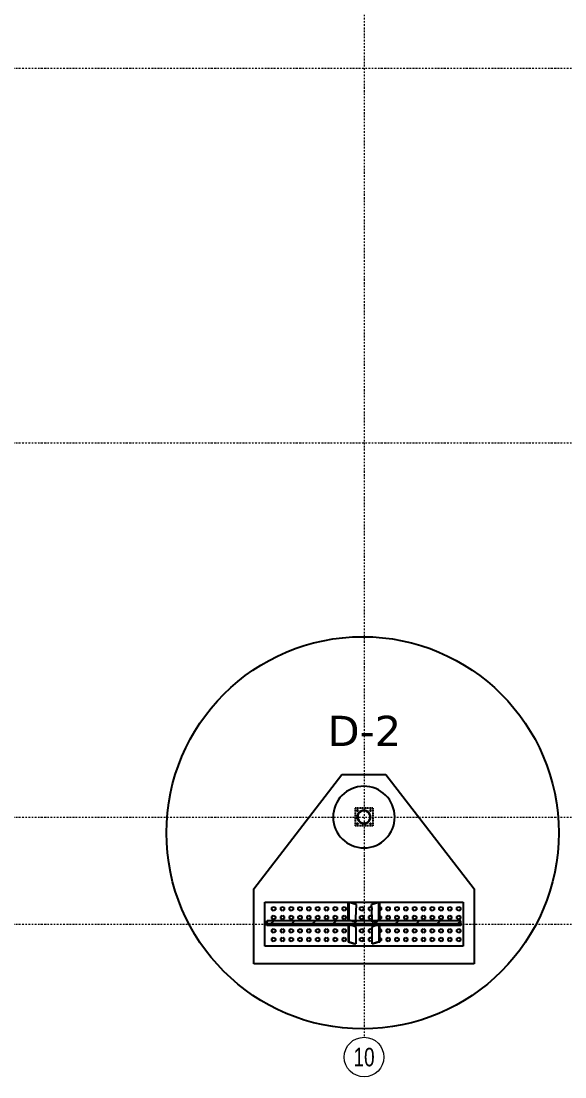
# Model space of a CAD drawing. Header units: millimetres. Extents: x 1541 to 289025, y -12015 to 47026.
# Drawn here: x 53005 to 53899, y -11969 to -10231 of the extents above; entities that cross this region are included whole.
import ezdxf
from ezdxf.enums import TextEntityAlignment as Align

# ---------------------------------------------------------------- set-up
doc = ezdxf.new("R2010")
doc.units = ezdxf.units.MM
doc.header["$LTSCALE"] = 0.1
for name, pattern in [('DASHDOTX2', [50.8, 25.4, -12.7, 0, -12.7]), ('DXK_LINE_DOT2', [3.9198, 1.9599, -1.9599]), ('Grid Line', [3.33375, 1.905, -0.47625, 0.47625, -0.47625])]:
    doc.linetypes.add(name, pattern=pattern)
doc.layers.get('0').update_dxf_attribs({"color": 255})
doc.layers.add('E_EJES', color=8, linetype='Continuous', lineweight=9)
doc.layers.add('E_EJES-1', color=8, linetype='Grid Line', lineweight=9)
doc.layers.add('ROTÚLOS', color=6, linetype='Continuous')
doc.styles.add('Swis721 LtCn BT_1', font='swisscl.ttf', dxfattribs={"height": 0.42})
doc.styles.add('TEXTO GENERAL', font='verdana.ttf', dxfattribs={"height": 0.9})

msp = doc.modelspace()

# ---------------------------------------------------------------- hatches: boundary and pattern name
at = {"linetype": 'Continuous'}
h = msp.add_hatch(dxfattribs=at)
h.set_pattern_fill('', scale=7.611392, style=0, pattern_type=0)
h.set_pattern_definition([(45, (53579.549, -11539.187), (-17.088, 17.088), [])])
h.paths.add_polyline_path([(53579.8, -11541.3), (53579.5, -11539.2), (53578.9, -11537.1), (53577.9, -11535.2), (53576.5, -11533.5), (53574.8, -11532.2), (53572.9, -11531.1), (53570.9, -11530.5), (53568.7, -11530.3), (53566.5, -11530.5), (53564.5, -11531.1), (53562.6, -11532.2), (53560.9, -11533.5), (53559.5, -11535.2), (53558.5, -11537.1), (53557.9, -11539.2), (53557.7, -11541.3), (53557.9, -11543.5), (53558.5, -11545.6), (53559.5, -11547.5), (53560.9, -11549.2), (53562.6, -11550.5), (53564.5, -11551.6), (53566.5, -11552.2), (53568.7, -11552.4), (53570.9, -11552.2), (53572.9, -11551.6), (53574.8, -11550.5), (53576.5, -11549.2), (53577.9, -11547.5), (53578.9, -11545.6), (53579.5, -11543.5)])
h.paths.add_polyline_path([(53578.2, -11545.3), (53577.3, -11547.1), (53576, -11548.6), (53574.4, -11549.9), (53572.7, -11550.9), (53570.7, -11551.5), (53568.7, -11551.7), (53566.7, -11551.5), (53564.8, -11550.9), (53563, -11549.9), (53561.4, -11548.6), (53560.1, -11547.1), (53559.2, -11545.3), (53558.6, -11543.4), (53558.4, -11541.3), (53558.6, -11539.3), (53559.2, -11537.4), (53560.1, -11535.6), (53561.4, -11534), (53563, -11532.8), (53564.8, -11531.8), (53566.7, -11531.2), (53568.7, -11531), (53570.7, -11531.2), (53572.7, -11531.8), (53574.4, -11532.8), (53576, -11534), (53577.3, -11535.6), (53578.2, -11537.4), (53578.8, -11539.3), (53579, -11541.3), (53578.8, -11543.4)])
h = msp.add_hatch(dxfattribs=at)
h.set_pattern_fill('', scale=7.611392, style=0, pattern_type=0)
h.set_pattern_definition([(45, (53728.014, -11712.02), (-17.088, 17.088), [])])
h.paths.add_polyline_path([(53728.2, -11715.9), (53728, -11712), (53409.4, -11712), (53409.2, -11715.9), (53409.2, -11716.7), (53728.2, -11716.7)])

# ---------------------------------------------------------------- linework, layer by layer
at = {"color": 2, "linetype": 'Continuous'}
for p, q in [((53387.5, -11659.5), (53532.5, -11471.2)), ((53532.5, -11471.2), (53605, -11471.2)), ((53605, -11471.2), (53749.9, -11659.5)), ((53387.5, -11782.7), (53387.5, -11659.5)), ((53749.9, -11659.5), (53749.9, -11782.7)), ((53405.6, -11753.7), (53405.6, -11681.2)), ((53405.6, -11681.2), (53731.8, -11681.2)), ((53542.5, -11710.8), (53542.5, -11681.6)), ((53542.5, -11681.6), (53544.4, -11681.7)), ((53555.4, -11685), (53544.4, -11681.7)), ((53544.4, -11710.8), (53544.4, -11681.7)), ((53556.4, -11685.3), (53555.4, -11685)), ((53555.4, -11707.8), (53556.4, -11685.3)), ((53582.1, -11685), (53581, -11685.3)), ((53582.1, -11707.8), (53581, -11685.3)), ((53593.1, -11681.7), (53582.1, -11685)), ((53593.1, -11681.7), (53594.9, -11681.6)), ((53593.1, -11710.8), (53593.1, -11681.7)), ((53594.9, -11710.8), (53594.9, -11681.6)), ((53731.8, -11681.2), (53731.8, -11753.7)), ((53555.2, -11712), (53555.4, -11707.8)), ((53582.2, -11712), (53582.1, -11707.8)), ((53409.2, -11715.9), (53409.2, -11712)), ((53409.2, -11712), (53409.4, -11712)), ((53409.4, -11712), (53409.2, -11715.9)), ((53409.2, -11715.9), (53409.2, -11716.7)), ((53409.2, -11719.8), (53409.2, -11716.7)), ((53409.2, -11716.7), (53728.2, -11716.7)), ((53542.5, -11719.8), (53409.2, -11719.8)), ((53728, -11712), (53409.4, -11712)), ((53546.7, -11712), (53542.5, -11710.8)), ((53542.5, -11710.8), (53544.4, -11710.8)), ((53544.4, -11717.9), (53542.5, -11717.8)), ((53542.5, -11717.8), (53542.5, -11746.8)), ((53544.3, -11746.9), (53544.4, -11717.9)), ((53548.4, -11712), (53544.4, -11710.8)), ((53544.4, -11717.9), (53554.3, -11720.8)), ((53586.4, -11719.8), (53551, -11719.8)), ((53554.3, -11720.8), (53555.1, -11723.9)), ((53555.1, -11714), (53555.2, -11712)), ((53555.1, -11723.9), (53555.1, -11750)), ((53582.3, -11714), (53582.2, -11712)), ((53582.3, -11723.9), (53583.1, -11720.8)), ((53582.3, -11750), (53582.3, -11723.9)), ((53583.1, -11720.8), (53593.1, -11717.9)), ((53593.1, -11710.8), (53589, -11712)), ((53594.9, -11710.8), (53590.7, -11712)), ((53593.1, -11710.8), (53594.9, -11710.8)), ((53595, -11717.8), (53593.1, -11717.9)), ((53593.1, -11717.9), (53593.1, -11746.9)), ((53595, -11746.8), (53595, -11717.8)), ((53728.2, -11719.8), (53595, -11719.8)), ((53728.2, -11712), (53728, -11712)), ((53728.2, -11715.9), (53728, -11712)), ((53728.2, -11715.9), (53728.2, -11712)), ((53728.2, -11716.7), (53728.2, -11715.9)), ((53728.2, -11716.7), (53728.2, -11719.8)), ((53731.8, -11753.7), (53405.6, -11753.7)), ((53542.5, -11746.8), (53553.3, -11750)), ((53542.5, -11746.8), (53544.3, -11746.9)), ((53544.3, -11746.9), (53555.1, -11750)), ((53555.1, -11750), (53553.3, -11750)), ((53593.1, -11746.9), (53582.3, -11750)), ((53584.1, -11750), (53582.3, -11750)), ((53595, -11746.8), (53584.1, -11750)), ((53593.1, -11746.9), (53595, -11746.8)), ((53749.9, -11782.7), (53387.5, -11782.7))]:
    msp.add_line(p, q, dxfattribs=at)
at = {"color": 7, "linetype": 'DXK_LINE_DOT2'}
for p, q in [((53583.2, -11526.8), (53554.2, -11526.8)), ((53554.2, -11526.8), (53554.2, -11555.8)), ((53583.2, -11526.8), (53583.2, -11555.8)), ((53583.2, -11555.8), (53554.2, -11555.8)), ((53405.6, -11753.7), (53405.6, -11681.2)), ((53405.6, -11681.2), (53731.8, -11681.2)), ((53731.8, -11681.2), (53731.8, -11753.7)), ((53551, -11719.8), (53542.5, -11719.8)), ((53553.3, -11714), (53546.7, -11712)), ((53555.1, -11714), (53548.4, -11712)), ((53555.1, -11714), (53553.3, -11714)), ((53589, -11712), (53582.3, -11714)), ((53582.3, -11714), (53584.1, -11714)), ((53590.7, -11712), (53584.1, -11714)), ((53595, -11719.8), (53586.4, -11719.8)), ((53731.8, -11753.7), (53405.6, -11753.7))]:
    msp.add_line(p, q, dxfattribs=at)
at = {"color": 7, "linetype": 'Continuous'}
for p, q in [((53556.7, -11530.5), (53557.3, -11529.5)), ((53557.3, -11531.4), (53556.7, -11530.5)), ((53557.3, -11529.5), (53558.4, -11529.5)), ((53558.4, -11531.4), (53557.3, -11531.4)), ((53558.4, -11529.5), (53559, -11530.5)), ((53559, -11530.5), (53558.4, -11531.4)), ((53578.4, -11530.5), (53579, -11529.5)), ((53579, -11531.4), (53578.4, -11530.5)), ((53579, -11529.5), (53580.1, -11529.5)), ((53580.1, -11531.4), (53579, -11531.4)), ((53580.1, -11529.5), (53580.7, -11530.5)), ((53580.7, -11530.5), (53580.1, -11531.4)), ((53556.7, -11552.2), (53557.3, -11551.2)), ((53557.3, -11553.2), (53556.7, -11552.2)), ((53557.3, -11551.2), (53558.4, -11551.2)), ((53558.4, -11553.2), (53557.3, -11553.2)), ((53558.4, -11551.2), (53559, -11552.2)), ((53559, -11552.2), (53558.4, -11553.2)), ((53578.4, -11552.2), (53579, -11551.2)), ((53579, -11553.2), (53578.4, -11552.2)), ((53579, -11551.2), (53580.1, -11551.2)), ((53580.1, -11553.2), (53579, -11553.2)), ((53580.1, -11551.2), (53580.7, -11552.2)), ((53580.7, -11552.2), (53580.1, -11553.2)), ((53417.2, -11690.4), (53420.1, -11688.8)), ((53417.2, -11693.8), (53417.2, -11690.4)), ((53420.1, -11688.8), (53423, -11690.4)), ((53423, -11690.4), (53423, -11693.8)), ((53431.7, -11690.4), (53434.6, -11688.8)), ((53431.7, -11693.8), (53431.7, -11690.4)), ((53434.6, -11688.8), (53437.5, -11690.4)), ((53437.5, -11690.4), (53437.5, -11693.8)), ((53446.2, -11690.4), (53449.1, -11688.8)), ((53446.2, -11693.8), (53446.2, -11690.4)), ((53449.1, -11688.8), (53452, -11690.4)), ((53452, -11690.4), (53452, -11693.8)), ((53460.7, -11690.4), (53463.6, -11688.8)), ((53460.7, -11693.8), (53460.7, -11690.4)), ((53463.6, -11688.8), (53466.5, -11690.4)), ((53466.5, -11690.4), (53466.5, -11693.8)), ((53475.2, -11690.4), (53478.1, -11688.8)), ((53475.2, -11693.8), (53475.2, -11690.4)), ((53478.1, -11688.8), (53481, -11690.4)), ((53481, -11690.4), (53481, -11693.8)), ((53489.7, -11690.4), (53492.6, -11688.8)), ((53489.7, -11693.8), (53489.7, -11690.4)), ((53492.6, -11688.8), (53495.5, -11690.4)), ((53495.5, -11690.4), (53495.5, -11693.8)), ((53504.2, -11690.4), (53507.1, -11688.8)), ((53504.2, -11693.8), (53504.2, -11690.4)), ((53507.1, -11688.8), (53510, -11690.4)), ((53510, -11690.4), (53510, -11693.8)), ((53518.7, -11690.4), (53521.6, -11688.8)), ((53518.7, -11693.8), (53518.7, -11690.4)), ((53521.6, -11688.8), (53524.5, -11690.4)), ((53524.5, -11690.4), (53524.5, -11693.8)), ((53533.2, -11690.4), (53536.1, -11688.8)), ((53533.2, -11693.8), (53533.2, -11690.4)), ((53536.1, -11688.8), (53539, -11690.4)), ((53539, -11690.4), (53539, -11693.8)), ((53562.2, -11690.4), (53565.1, -11688.8)), ((53562.2, -11693.8), (53562.2, -11690.4)), ((53565.1, -11688.8), (53568, -11690.4)), ((53568, -11690.4), (53568, -11693.8)), ((53576.7, -11690.4), (53579.6, -11688.8)), ((53576.7, -11693.8), (53576.7, -11690.4)), ((53582.5, -11690.4), (53579.6, -11688.8)), ((53582.5, -11693.8), (53582.5, -11690.4)), ((53594.9, -11689.3), (53597, -11690.4)), ((53597, -11690.4), (53597, -11693.8)), ((53605.7, -11690.4), (53608.6, -11688.8)), ((53605.7, -11693.8), (53605.7, -11690.4)), ((53608.6, -11688.8), (53611.5, -11690.4)), ((53611.5, -11690.4), (53611.5, -11693.8)), ((53620.2, -11690.4), (53623.1, -11688.8)), ((53620.2, -11693.8), (53620.2, -11690.4)), ((53623.1, -11688.8), (53626, -11690.4)), ((53626, -11690.4), (53626, -11693.8)), ((53634.7, -11690.4), (53637.6, -11688.8)), ((53634.7, -11693.8), (53634.7, -11690.4)), ((53637.6, -11688.8), (53640.5, -11690.4)), ((53640.5, -11690.4), (53640.5, -11693.8)), ((53649.2, -11690.4), (53652.1, -11688.8)), ((53649.2, -11693.8), (53649.2, -11690.4)), ((53652.1, -11688.8), (53655, -11690.4)), ((53655, -11690.4), (53655, -11693.8)), ((53663.7, -11690.4), (53666.6, -11688.8)), ((53663.7, -11693.8), (53663.7, -11690.4)), ((53666.6, -11688.8), (53669.5, -11690.4)), ((53669.5, -11690.4), (53669.5, -11693.8)), ((53678.2, -11690.4), (53681.1, -11688.8)), ((53678.2, -11693.8), (53678.2, -11690.4)), ((53681.1, -11688.8), (53684, -11690.4)), ((53684, -11690.4), (53684, -11693.8)), ((53692.7, -11690.4), (53695.6, -11688.8)), ((53692.7, -11693.8), (53692.7, -11690.4)), ((53695.6, -11688.8), (53698.5, -11690.4)), ((53698.5, -11690.4), (53698.5, -11693.8)), ((53707.2, -11690.4), (53710.1, -11688.8)), ((53707.2, -11693.8), (53707.2, -11690.4)), ((53710.1, -11688.8), (53713, -11690.4)), ((53713, -11690.4), (53713, -11693.8)), ((53721.7, -11690.4), (53724.6, -11688.8)), ((53721.7, -11693.8), (53721.7, -11690.4)), ((53724.6, -11688.8), (53727.5, -11690.4)), ((53727.5, -11690.4), (53727.5, -11693.8)), ((53420.1, -11695.5), (53417.2, -11693.8)), ((53417.2, -11704.9), (53420.1, -11703.3)), ((53417.2, -11708.3), (53417.2, -11704.9)), ((53420.1, -11710), (53417.2, -11708.3)), ((53423, -11693.8), (53420.1, -11695.5)), ((53420.1, -11703.3), (53423, -11704.9)), ((53423, -11708.3), (53420.1, -11710)), ((53423, -11704.9), (53423, -11708.3)), ((53434.6, -11695.5), (53431.7, -11693.8)), ((53431.7, -11704.9), (53434.6, -11703.3)), ((53431.7, -11708.3), (53431.7, -11704.9)), ((53434.6, -11710), (53431.7, -11708.3)), ((53437.5, -11693.8), (53434.6, -11695.5)), ((53434.6, -11703.3), (53437.5, -11704.9)), ((53437.5, -11708.3), (53434.6, -11710)), ((53437.5, -11704.9), (53437.5, -11708.3)), ((53449.1, -11695.5), (53446.2, -11693.8)), ((53446.2, -11704.9), (53449.1, -11703.3)), ((53446.2, -11708.3), (53446.2, -11704.9)), ((53449.1, -11710), (53446.2, -11708.3)), ((53452, -11693.8), (53449.1, -11695.5)), ((53449.1, -11703.3), (53452, -11704.9)), ((53452, -11708.3), (53449.1, -11710)), ((53452, -11704.9), (53452, -11708.3)), ((53463.6, -11695.5), (53460.7, -11693.8)), ((53460.7, -11704.9), (53463.6, -11703.3)), ((53460.7, -11708.3), (53460.7, -11704.9)), ((53463.6, -11710), (53460.7, -11708.3)), ((53466.5, -11693.8), (53463.6, -11695.5)), ((53463.6, -11703.3), (53466.5, -11704.9)), ((53466.5, -11708.3), (53463.6, -11710)), ((53466.5, -11704.9), (53466.5, -11708.3)), ((53478.1, -11695.5), (53475.2, -11693.8)), ((53475.2, -11704.9), (53478.1, -11703.3)), ((53475.2, -11708.3), (53475.2, -11704.9)), ((53478.1, -11710), (53475.2, -11708.3)), ((53481, -11693.8), (53478.1, -11695.5)), ((53478.1, -11703.3), (53481, -11704.9)), ((53481, -11708.3), (53478.1, -11710)), ((53481, -11704.9), (53481, -11708.3)), ((53492.6, -11695.5), (53489.7, -11693.8)), ((53489.7, -11704.9), (53492.6, -11703.3)), ((53489.7, -11708.3), (53489.7, -11704.9)), ((53492.6, -11710), (53489.7, -11708.3)), ((53495.5, -11693.8), (53492.6, -11695.5)), ((53492.6, -11703.3), (53495.5, -11704.9)), ((53495.5, -11708.3), (53492.6, -11710)), ((53495.5, -11704.9), (53495.5, -11708.3)), ((53507.1, -11695.5), (53504.2, -11693.8)), ((53504.2, -11704.9), (53507.1, -11703.3)), ((53504.2, -11708.3), (53504.2, -11704.9)), ((53507.1, -11710), (53504.2, -11708.3)), ((53510, -11693.8), (53507.1, -11695.5)), ((53507.1, -11703.3), (53510, -11704.9)), ((53510, -11708.3), (53507.1, -11710)), ((53510, -11704.9), (53510, -11708.3)), ((53521.6, -11695.5), (53518.7, -11693.8)), ((53518.7, -11704.9), (53521.6, -11703.3)), ((53518.7, -11708.3), (53518.7, -11704.9)), ((53521.6, -11710), (53518.7, -11708.3)), ((53524.5, -11693.8), (53521.6, -11695.5)), ((53521.6, -11703.3), (53524.5, -11704.9)), ((53524.5, -11708.3), (53521.6, -11710)), ((53524.5, -11704.9), (53524.5, -11708.3)), ((53536.1, -11695.5), (53533.2, -11693.8)), ((53533.2, -11704.9), (53536.1, -11703.3)), ((53533.2, -11708.3), (53533.2, -11704.9)), ((53536.1, -11710), (53533.2, -11708.3)), ((53539, -11693.8), (53536.1, -11695.5)), ((53536.1, -11703.3), (53539, -11704.9)), ((53539, -11708.3), (53536.1, -11710)), ((53539, -11704.9), (53539, -11708.3)), ((53565.1, -11695.5), (53562.2, -11693.8)), ((53562.2, -11704.9), (53565.1, -11703.3)), ((53562.2, -11708.3), (53562.2, -11704.9)), ((53565.1, -11710), (53562.2, -11708.3)), ((53568, -11693.8), (53565.1, -11695.5)), ((53565.1, -11703.3), (53568, -11704.9)), ((53568, -11708.3), (53565.1, -11710)), ((53568, -11704.9), (53568, -11708.3)), ((53579.6, -11695.5), (53576.7, -11693.8)), ((53576.7, -11704.9), (53579.6, -11703.3)), ((53576.7, -11708.3), (53576.7, -11704.9)), ((53579.6, -11710), (53576.7, -11708.3)), ((53582.5, -11693.8), (53579.6, -11695.5)), ((53582.5, -11704.9), (53579.6, -11703.3)), ((53582.5, -11708.3), (53579.6, -11710)), ((53582.5, -11708.3), (53582.5, -11704.9)), ((53597, -11693.8), (53594.9, -11695)), ((53594.9, -11703.8), (53597, -11704.9)), ((53597, -11708.3), (53594.9, -11709.5)), ((53597, -11704.9), (53597, -11708.3)), ((53608.6, -11695.5), (53605.7, -11693.8)), ((53605.7, -11704.9), (53608.6, -11703.3)), ((53605.7, -11708.3), (53605.7, -11704.9)), ((53608.6, -11710), (53605.7, -11708.3)), ((53611.5, -11693.8), (53608.6, -11695.5)), ((53608.6, -11703.3), (53611.5, -11704.9)), ((53611.5, -11708.3), (53608.6, -11710)), ((53611.5, -11704.9), (53611.5, -11708.3)), ((53623.1, -11695.5), (53620.2, -11693.8)), ((53620.2, -11704.9), (53623.1, -11703.3)), ((53620.2, -11708.3), (53620.2, -11704.9)), ((53623.1, -11710), (53620.2, -11708.3)), ((53626, -11693.8), (53623.1, -11695.5)), ((53623.1, -11703.3), (53626, -11704.9)), ((53626, -11708.3), (53623.1, -11710)), ((53626, -11704.9), (53626, -11708.3)), ((53637.6, -11695.5), (53634.7, -11693.8)), ((53634.7, -11704.9), (53637.6, -11703.3)), ((53634.7, -11708.3), (53634.7, -11704.9)), ((53637.6, -11710), (53634.7, -11708.3)), ((53640.5, -11693.8), (53637.6, -11695.5)), ((53637.6, -11703.3), (53640.5, -11704.9)), ((53640.5, -11708.3), (53637.6, -11710)), ((53640.5, -11704.9), (53640.5, -11708.3)), ((53652.1, -11695.5), (53649.2, -11693.8)), ((53649.2, -11704.9), (53652.1, -11703.3)), ((53649.2, -11708.3), (53649.2, -11704.9)), ((53652.1, -11710), (53649.2, -11708.3)), ((53655, -11693.8), (53652.1, -11695.5)), ((53652.1, -11703.3), (53655, -11704.9)), ((53655, -11708.3), (53652.1, -11710)), ((53655, -11704.9), (53655, -11708.3)), ((53666.6, -11695.5), (53663.7, -11693.8)), ((53663.7, -11704.9), (53666.6, -11703.3)), ((53663.7, -11708.3), (53663.7, -11704.9)), ((53666.6, -11710), (53663.7, -11708.3)), ((53669.5, -11693.8), (53666.6, -11695.5)), ((53666.6, -11703.3), (53669.5, -11704.9)), ((53669.5, -11708.3), (53666.6, -11710)), ((53669.5, -11704.9), (53669.5, -11708.3)), ((53681.1, -11695.5), (53678.2, -11693.8)), ((53678.2, -11704.9), (53681.1, -11703.3)), ((53678.2, -11708.3), (53678.2, -11704.9)), ((53681.1, -11710), (53678.2, -11708.3)), ((53684, -11693.8), (53681.1, -11695.5)), ((53681.1, -11703.3), (53684, -11704.9)), ((53684, -11708.3), (53681.1, -11710)), ((53684, -11704.9), (53684, -11708.3)), ((53695.6, -11695.5), (53692.7, -11693.8)), ((53692.7, -11704.9), (53695.6, -11703.3)), ((53692.7, -11708.3), (53692.7, -11704.9)), ((53695.6, -11710), (53692.7, -11708.3)), ((53698.5, -11693.8), (53695.6, -11695.5)), ((53695.6, -11703.3), (53698.5, -11704.9)), ((53698.5, -11708.3), (53695.6, -11710)), ((53698.5, -11704.9), (53698.5, -11708.3)), ((53710.1, -11695.5), (53707.2, -11693.8)), ((53707.2, -11704.9), (53710.1, -11703.3)), ((53707.2, -11708.3), (53707.2, -11704.9)), ((53710.1, -11710), (53707.2, -11708.3)), ((53713, -11693.8), (53710.1, -11695.5)), ((53710.1, -11703.3), (53713, -11704.9)), ((53713, -11708.3), (53710.1, -11710)), ((53713, -11704.9), (53713, -11708.3)), ((53724.6, -11695.5), (53721.7, -11693.8)), ((53721.7, -11704.9), (53724.6, -11703.3)), ((53721.7, -11708.3), (53721.7, -11704.9)), ((53724.6, -11710), (53721.7, -11708.3)), ((53727.5, -11693.8), (53724.6, -11695.5)), ((53724.6, -11703.3), (53727.5, -11704.9)), ((53727.5, -11708.3), (53724.6, -11710)), ((53727.5, -11704.9), (53727.5, -11708.3)), ((53417.2, -11726.7), (53420.1, -11725)), ((53417.2, -11730), (53417.2, -11726.7)), ((53420.1, -11725), (53423, -11726.7)), ((53423, -11726.7), (53423, -11730)), ((53431.7, -11726.7), (53434.6, -11725)), ((53431.7, -11730), (53431.7, -11726.7)), ((53434.6, -11725), (53437.5, -11726.7)), ((53437.5, -11726.7), (53437.5, -11730)), ((53446.2, -11726.7), (53449.1, -11725)), ((53446.2, -11730), (53446.2, -11726.7)), ((53449.1, -11725), (53452, -11726.7)), ((53452, -11726.7), (53452, -11730)), ((53460.7, -11726.7), (53463.6, -11725)), ((53460.7, -11730), (53460.7, -11726.7)), ((53463.6, -11725), (53466.5, -11726.7)), ((53466.5, -11726.7), (53466.5, -11730)), ((53475.2, -11726.7), (53478.1, -11725)), ((53475.2, -11730), (53475.2, -11726.7)), ((53478.1, -11725), (53481, -11726.7)), ((53481, -11726.7), (53481, -11730)), ((53489.7, -11726.7), (53492.6, -11725)), ((53489.7, -11730), (53489.7, -11726.7)), ((53492.6, -11725), (53495.5, -11726.7)), ((53495.5, -11726.7), (53495.5, -11730)), ((53504.2, -11726.7), (53507.1, -11725)), ((53504.2, -11730), (53504.2, -11726.7)), ((53507.1, -11725), (53510, -11726.7)), ((53510, -11726.7), (53510, -11730)), ((53518.7, -11726.7), (53521.6, -11725)), ((53518.7, -11730), (53518.7, -11726.7)), ((53521.6, -11725), (53524.5, -11726.7)), ((53524.5, -11726.7), (53524.5, -11730)), ((53533.2, -11726.7), (53536.1, -11725)), ((53533.2, -11730), (53533.2, -11726.7)), ((53536.1, -11725), (53539, -11726.7)), ((53539, -11726.7), (53539, -11730)), ((53562.2, -11726.7), (53565.1, -11725)), ((53562.2, -11730), (53562.2, -11726.7)), ((53565.1, -11725), (53568, -11726.7)), ((53568, -11726.7), (53568, -11730)), ((53576.7, -11726.7), (53579.6, -11725)), ((53576.7, -11730), (53576.7, -11726.7)), ((53582.5, -11726.7), (53579.6, -11725)), ((53582.5, -11730), (53582.5, -11726.7)), ((53595, -11725.5), (53597, -11726.7)), ((53597, -11726.7), (53597, -11730)), ((53605.7, -11726.7), (53608.6, -11725)), ((53605.7, -11730), (53605.7, -11726.7)), ((53608.6, -11725), (53611.5, -11726.7)), ((53611.5, -11726.7), (53611.5, -11730)), ((53620.2, -11726.7), (53623.1, -11725)), ((53620.2, -11730), (53620.2, -11726.7)), ((53623.1, -11725), (53626, -11726.7)), ((53626, -11726.7), (53626, -11730)), ((53634.7, -11726.7), (53637.6, -11725)), ((53634.7, -11730), (53634.7, -11726.7)), ((53637.6, -11725), (53640.5, -11726.7)), ((53640.5, -11726.7), (53640.5, -11730)), ((53649.2, -11726.7), (53652.1, -11725)), ((53649.2, -11730), (53649.2, -11726.7)), ((53652.1, -11725), (53655, -11726.7)), ((53655, -11726.7), (53655, -11730)), ((53663.7, -11726.7), (53666.6, -11725)), ((53663.7, -11730), (53663.7, -11726.7)), ((53666.6, -11725), (53669.5, -11726.7)), ((53669.5, -11726.7), (53669.5, -11730)), ((53678.2, -11726.7), (53681.1, -11725)), ((53678.2, -11730), (53678.2, -11726.7)), ((53681.1, -11725), (53684, -11726.7)), ((53684, -11726.7), (53684, -11730)), ((53692.7, -11726.7), (53695.6, -11725)), ((53692.7, -11730), (53692.7, -11726.7)), ((53695.6, -11725), (53698.5, -11726.7)), ((53698.5, -11726.7), (53698.5, -11730)), ((53707.2, -11726.7), (53710.1, -11725)), ((53707.2, -11730), (53707.2, -11726.7)), ((53710.1, -11725), (53713, -11726.7)), ((53713, -11726.7), (53713, -11730)), ((53721.7, -11726.7), (53724.6, -11725)), ((53721.7, -11730), (53721.7, -11726.7)), ((53724.6, -11725), (53727.5, -11726.7)), ((53727.5, -11726.7), (53727.5, -11730)), ((53420.1, -11731.7), (53417.2, -11730)), ((53417.2, -11741.2), (53420.1, -11739.5)), ((53417.2, -11744.5), (53417.2, -11741.2)), ((53420.1, -11746.2), (53417.2, -11744.5)), ((53423, -11730), (53420.1, -11731.7)), ((53420.1, -11739.5), (53423, -11741.2)), ((53423, -11744.5), (53420.1, -11746.2)), ((53423, -11741.2), (53423, -11744.5)), ((53434.6, -11731.7), (53431.7, -11730)), ((53431.7, -11741.2), (53434.6, -11739.5)), ((53431.7, -11744.5), (53431.7, -11741.2)), ((53434.6, -11746.2), (53431.7, -11744.5)), ((53437.5, -11730), (53434.6, -11731.7)), ((53434.6, -11739.5), (53437.5, -11741.2)), ((53437.5, -11744.5), (53434.6, -11746.2)), ((53437.5, -11741.2), (53437.5, -11744.5)), ((53449.1, -11731.7), (53446.2, -11730)), ((53446.2, -11741.2), (53449.1, -11739.5)), ((53446.2, -11744.5), (53446.2, -11741.2)), ((53449.1, -11746.2), (53446.2, -11744.5)), ((53452, -11730), (53449.1, -11731.7)), ((53449.1, -11739.5), (53452, -11741.2)), ((53452, -11744.5), (53449.1, -11746.2)), ((53452, -11741.2), (53452, -11744.5)), ((53463.6, -11731.7), (53460.7, -11730)), ((53460.7, -11741.2), (53463.6, -11739.5)), ((53460.7, -11744.5), (53460.7, -11741.2)), ((53463.6, -11746.2), (53460.7, -11744.5)), ((53466.5, -11730), (53463.6, -11731.7)), ((53463.6, -11739.5), (53466.5, -11741.2)), ((53466.5, -11744.5), (53463.6, -11746.2)), ((53466.5, -11741.2), (53466.5, -11744.5)), ((53478.1, -11731.7), (53475.2, -11730)), ((53475.2, -11741.2), (53478.1, -11739.5)), ((53475.2, -11744.5), (53475.2, -11741.2)), ((53478.1, -11746.2), (53475.2, -11744.5)), ((53481, -11730), (53478.1, -11731.7)), ((53478.1, -11739.5), (53481, -11741.2)), ((53481, -11744.5), (53478.1, -11746.2)), ((53481, -11741.2), (53481, -11744.5)), ((53492.6, -11731.7), (53489.7, -11730)), ((53489.7, -11741.2), (53492.6, -11739.5)), ((53489.7, -11744.5), (53489.7, -11741.2)), ((53492.6, -11746.2), (53489.7, -11744.5)), ((53495.5, -11730), (53492.6, -11731.7)), ((53492.6, -11739.5), (53495.5, -11741.2)), ((53495.5, -11744.5), (53492.6, -11746.2)), ((53495.5, -11741.2), (53495.5, -11744.5)), ((53507.1, -11731.7), (53504.2, -11730)), ((53504.2, -11741.2), (53507.1, -11739.5)), ((53504.2, -11744.5), (53504.2, -11741.2)), ((53507.1, -11746.2), (53504.2, -11744.5)), ((53510, -11730), (53507.1, -11731.7)), ((53507.1, -11739.5), (53510, -11741.2)), ((53510, -11744.5), (53507.1, -11746.2)), ((53510, -11741.2), (53510, -11744.5)), ((53521.6, -11731.7), (53518.7, -11730)), ((53518.7, -11741.2), (53521.6, -11739.5)), ((53518.7, -11744.5), (53518.7, -11741.2)), ((53521.6, -11746.2), (53518.7, -11744.5)), ((53524.5, -11730), (53521.6, -11731.7)), ((53521.6, -11739.5), (53524.5, -11741.2)), ((53524.5, -11744.5), (53521.6, -11746.2)), ((53524.5, -11741.2), (53524.5, -11744.5)), ((53536.1, -11731.7), (53533.2, -11730)), ((53533.2, -11741.2), (53536.1, -11739.5)), ((53533.2, -11744.5), (53533.2, -11741.2)), ((53536.1, -11746.2), (53533.2, -11744.5)), ((53539, -11730), (53536.1, -11731.7)), ((53536.1, -11739.5), (53539, -11741.2)), ((53539, -11744.5), (53536.1, -11746.2)), ((53539, -11741.2), (53539, -11744.5)), ((53565.1, -11731.7), (53562.2, -11730)), ((53562.2, -11741.2), (53565.1, -11739.5)), ((53562.2, -11744.5), (53562.2, -11741.2)), ((53565.1, -11746.2), (53562.2, -11744.5)), ((53568, -11730), (53565.1, -11731.7)), ((53565.1, -11739.5), (53568, -11741.2)), ((53568, -11744.5), (53565.1, -11746.2)), ((53568, -11741.2), (53568, -11744.5)), ((53579.6, -11731.7), (53576.7, -11730)), ((53576.7, -11741.2), (53579.6, -11739.5)), ((53576.7, -11744.5), (53576.7, -11741.2)), ((53579.6, -11746.2), (53576.7, -11744.5)), ((53582.5, -11730), (53579.6, -11731.7)), ((53582.5, -11741.2), (53579.6, -11739.5)), ((53582.5, -11744.5), (53579.6, -11746.2)), ((53582.5, -11744.5), (53582.5, -11741.2)), ((53597, -11730), (53595, -11731.2)), ((53595, -11740), (53597, -11741.2)), ((53597, -11744.5), (53595, -11745.7)), ((53597, -11741.2), (53597, -11744.5)), ((53608.6, -11731.7), (53605.7, -11730)), ((53605.7, -11741.2), (53608.6, -11739.5)), ((53605.7, -11744.5), (53605.7, -11741.2)), ((53608.6, -11746.2), (53605.7, -11744.5)), ((53611.5, -11730), (53608.6, -11731.7)), ((53608.6, -11739.5), (53611.5, -11741.2)), ((53611.5, -11744.5), (53608.6, -11746.2)), ((53611.5, -11741.2), (53611.5, -11744.5)), ((53623.1, -11731.7), (53620.2, -11730)), ((53620.2, -11741.2), (53623.1, -11739.5)), ((53620.2, -11744.5), (53620.2, -11741.2)), ((53623.1, -11746.2), (53620.2, -11744.5)), ((53626, -11730), (53623.1, -11731.7)), ((53623.1, -11739.5), (53626, -11741.2)), ((53626, -11744.5), (53623.1, -11746.2)), ((53626, -11741.2), (53626, -11744.5)), ((53637.6, -11731.7), (53634.7, -11730)), ((53634.7, -11741.2), (53637.6, -11739.5)), ((53634.7, -11744.5), (53634.7, -11741.2)), ((53637.6, -11746.2), (53634.7, -11744.5)), ((53640.5, -11730), (53637.6, -11731.7)), ((53637.6, -11739.5), (53640.5, -11741.2)), ((53640.5, -11744.5), (53637.6, -11746.2)), ((53640.5, -11741.2), (53640.5, -11744.5)), ((53652.1, -11731.7), (53649.2, -11730)), ((53649.2, -11741.2), (53652.1, -11739.5)), ((53649.2, -11744.5), (53649.2, -11741.2)), ((53652.1, -11746.2), (53649.2, -11744.5)), ((53655, -11730), (53652.1, -11731.7)), ((53652.1, -11739.5), (53655, -11741.2)), ((53655, -11744.5), (53652.1, -11746.2)), ((53655, -11741.2), (53655, -11744.5)), ((53666.6, -11731.7), (53663.7, -11730)), ((53663.7, -11741.2), (53666.6, -11739.5)), ((53663.7, -11744.5), (53663.7, -11741.2)), ((53666.6, -11746.2), (53663.7, -11744.5)), ((53669.5, -11730), (53666.6, -11731.7)), ((53666.6, -11739.5), (53669.5, -11741.2)), ((53669.5, -11744.5), (53666.6, -11746.2)), ((53669.5, -11741.2), (53669.5, -11744.5)), ((53681.1, -11731.7), (53678.2, -11730)), ((53678.2, -11741.2), (53681.1, -11739.5)), ((53678.2, -11744.5), (53678.2, -11741.2)), ((53681.1, -11746.2), (53678.2, -11744.5)), ((53684, -11730), (53681.1, -11731.7)), ((53681.1, -11739.5), (53684, -11741.2)), ((53684, -11744.5), (53681.1, -11746.2)), ((53684, -11741.2), (53684, -11744.5)), ((53695.6, -11731.7), (53692.7, -11730)), ((53692.7, -11741.2), (53695.6, -11739.5)), ((53692.7, -11744.5), (53692.7, -11741.2)), ((53695.6, -11746.2), (53692.7, -11744.5)), ((53698.5, -11730), (53695.6, -11731.7)), ((53695.6, -11739.5), (53698.5, -11741.2)), ((53698.5, -11744.5), (53695.6, -11746.2)), ((53698.5, -11741.2), (53698.5, -11744.5)), ((53710.1, -11731.7), (53707.2, -11730)), ((53707.2, -11741.2), (53710.1, -11739.5)), ((53707.2, -11744.5), (53707.2, -11741.2)), ((53710.1, -11746.2), (53707.2, -11744.5)), ((53713, -11730), (53710.1, -11731.7)), ((53710.1, -11739.5), (53713, -11741.2)), ((53713, -11744.5), (53710.1, -11746.2)), ((53713, -11741.2), (53713, -11744.5)), ((53724.6, -11731.7), (53721.7, -11730)), ((53721.7, -11741.2), (53724.6, -11739.5)), ((53721.7, -11744.5), (53721.7, -11741.2)), ((53724.6, -11746.2), (53721.7, -11744.5)), ((53727.5, -11730), (53724.6, -11731.7)), ((53724.6, -11739.5), (53727.5, -11741.2)), ((53727.5, -11744.5), (53724.6, -11746.2)), ((53727.5, -11741.2), (53727.5, -11744.5))]:
    msp.add_line(p, q, dxfattribs=at)
at = {"color": 2, "linetype": 'Continuous'}
for radius, start, end in [(50.7, 6, 186), (50.7, 186, 6), (11.1, 11.25, 191.25), (10.3, 348.75, 168.75), (11.1, 191.25, 11.25), (10.3, 168.75, 348.75)]:
    msp.add_arc((53568.7, -11541.3), radius, start, end, dxfattribs=at)
at = {"layer": 'E_EJES'}
msp.add_circle((53568.9, -11936.3), 32.6, dxfattribs=at)
at = {"layer": 'E_EJES-1', "linetype": 'DASHDOTX2'}
for p, q in [((53568.9, -9278.2), (53568.9, -11903.7)), ((50499.4, -10309), (57722.2, -10309)), ((50499.4, -10925.2), (57722.2, -10925.2)), ((50499.4, -11541.3), (57722.2, -11541.3)), ((50499.4, -11717.5), (57722.2, -11717.5))]:
    msp.add_line(p, q, dxfattribs=at)
at = {"layer": 'ROTÚLOS'}
msp.add_circle((53566.5, -11567.2), 322.7, dxfattribs=at)

# ---------------------------------------------------------------- texts
at = {"layer": 'E_EJES', "style": 'Swis721 LtCn BT_1'}
msp.add_text('10', height=30.45, dxfattribs=at).set_placement((53568.9, -11936.3), align=Align.MIDDLE_CENTER)
at = {"layer": 'ROTÚLOS', "style": 'TEXTO GENERAL'}
msp.add_text('D-2', height=50, dxfattribs=at).set_placement((53569.4, -11399.6), align=Align.MIDDLE_CENTER)

doc.saveas('drawing.dxf')
